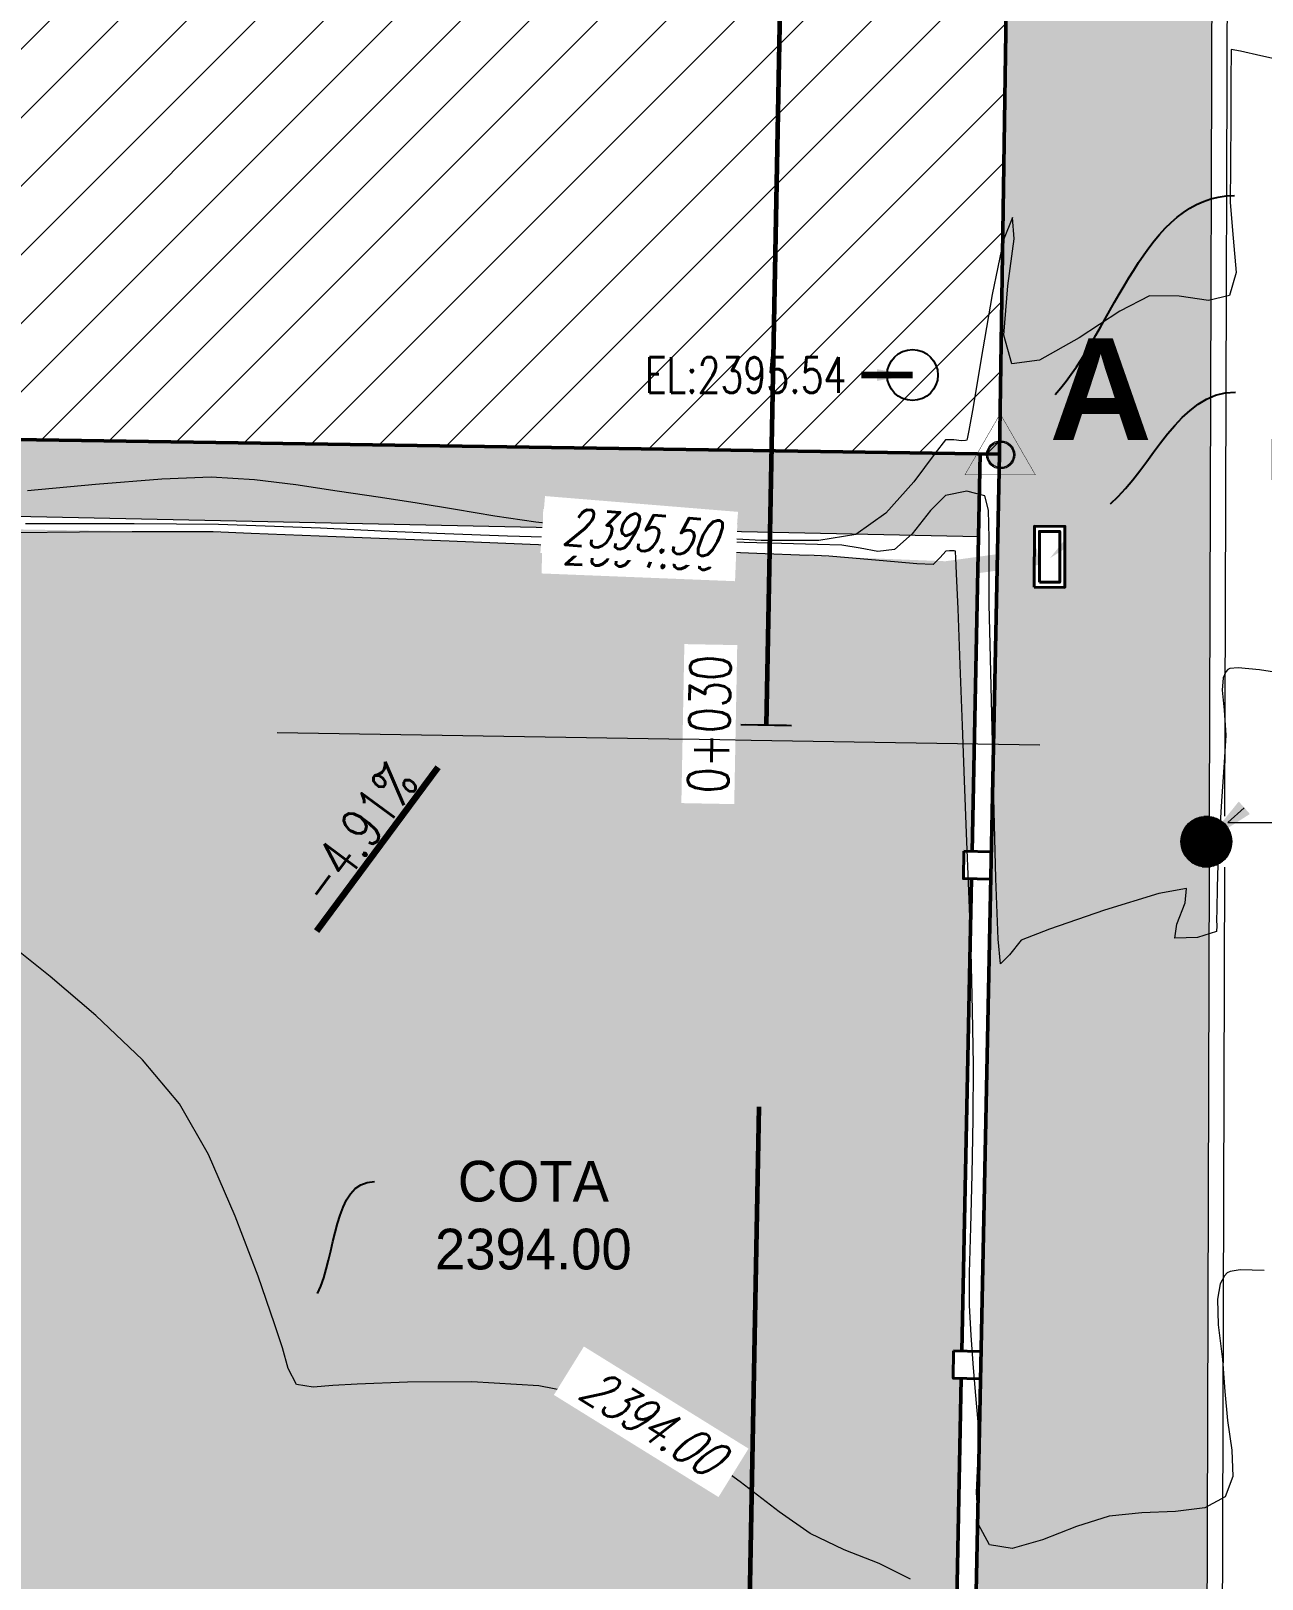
# Model space of a CAD drawing. Header units: metres. Extents: x 0 to 730306, y 0 to 8491524.
# Drawn here: x 729546.76 to 729558.87, y 8491374.44 to 8491389.66 of the extents above; entities that cross this region are included whole.
import ezdxf
from ezdxf import colors
from ezdxf.entities.mleader import LeaderData, LeaderLine
from ezdxf.enums import TextEntityAlignment as Align
from ezdxf.math import Vec2, Vec3

# ---------------------------------------------------------------- set-up
doc = ezdxf.new("R2010")
doc.units = ezdxf.units.M
doc.linetypes.add('HIDDEN', pattern=[0.375, 0.25, -0.125])
for name, color, linetype in [('C-ALIG', 9, 'HIDDEN'), ('C-TOPO-MAJR', 9, 'Continuous'), ('C-TOPO-MINR', 8, 'Continuous'), ('C-TOPO-TEXT', 7, 'Continuous'), ('G-Formatos', 7, 'Continuous'), ('LINEAS DE SECCIÓN', 150, 'HIDDEN'), ('manzanas', 2, 'Continuous'), ('VERTICES', 3, 'Continuous')]:
    doc.layers.add(name, color=color, linetype=linetype)
for name, color, linetype, lineweight in [('CAJA AGUA', 7, 'Continuous', 40), ('CALLES', 5, 'Continuous', 18), ('COLUMNAS', 5, 'Continuous', 40), ('ESPINAS', 86, 'Continuous', 0), ('HACH', 7, 'Continuous', 0), ('MUROS', 252, 'Continuous', 50), ('T-CERCOS', 7, 'CERCO', 20), ('T-POSTE', 7, 'Continuous', 25), ('T-VERTICE', 7, 'Continuous', 20), ('TEX-2', 5, 'Continuous', 5), ('TEXTO', 255, 'Continuous', 0)]:
    doc.layers.add(name, color=color, linetype=linetype, lineweight=lineweight)
doc.styles.add('Estilo_Generado_4', font='')
doc.styles.add('ROMANS-SP', font='simplex.shx', dxfattribs={"width": 0.75, "height": 1.8, "bigfont": '@extfont2.shx'})
doc.styles.add('SIMPLEX', font='simplex.shx', dxfattribs={"width": 0.75, "oblique": 20, "height": 1.75})
doc.styles.get("Standard").update_dxf_attribs({"font": 'arial.ttf'})
doc.styles.add('Titulo', font='BRITANIC.TTF')
doc.styles.add('VERTICES', font='sanssb__.ttf')
doc.styles.get('Estilo_Generado_4').set_extended_font_data('Arial', bold=True)
doc.linetypes.add('CERCO', pattern='A,0.3,-0.2,["X",Standard,S=0.1,R=0,X=-0.1,Y=-0.06],-0.1', length=0.6)
doc.dimstyles.new('COTA JCCH', dxfattribs={"dimtxt": 1.8, "dimasz": 1.8, "dimexe": 1.8, "dimexo": 0.75, "dimgap": 0.09, "dimtad": 0, "dimtih": 1, "dimtoh": 1, "dimzin": 0, "dimdsep": 46, "dimtxsty": 'Standard', "dimblk": 'ARCHTICK', "dimcen": 0.09, "dimazin": 0, "dimtfac": 1, "dimtix": 1, "dimtofl": 0, "dimtmove": 0, "dimatfit": 3, "dimfxl": 1, "dimtolj": 1, "dimtzin": 0, "dimarcsym": 0})

# ---------------------------------------------------------------- blocks, each defined once
blk = doc.blocks.new('VERTICE')
at = {"layer": 'T-VERTICE', "lineweight": 5}
blk.add_hatch(color=6, dxfattribs=at).paths.add_polyline_path([(-1.26, 0, 1), (1.26, 0, 1)])
at = {"layer": 'T-VERTICE', "lineweight": 9, "const_width": 0.04}
blk.add_lwpolyline([(-3.52, -1.97), (-0.05, 4.03), (3.41, -1.97)], close=True, dxfattribs=at)
at = {"layer": 'T-VERTICE', "color": 10, "lineweight": 5}
blk.add_circle((0, 0), 1.38, dxfattribs=at)
at = {"layer": 'T-VERTICE', "lineweight": 5}
blk.add_circle((0, 0), 1.26, dxfattribs=at)
blk = doc.blocks.new('_ArchTick')
at = {"color": 0, "linetype": 'ByBlock', "const_width": 0.15}
blk.add_lwpolyline([(-0.5, -0.5), (0.5, 0.5)], dxfattribs=at)
blk = doc.blocks.new('AeccTickLine')
blk.add_line((0, -0.5), (0, 0.5))
blk = doc.blocks.new('POSTE DE CONCRETO')
at = {"layer": 'T-POSTE', "lineweight": 0}
h = blk.add_hatch(dxfattribs=at)
h.set_pattern_fill('ANSI31', color=256, scale=0.02, angle=135)
edge = h.paths.add_edge_path()
edge.add_arc((0, 0), 1.73, 0, 360)
blk.add_circle((0, 0), 1.73, dxfattribs=at)
blk = doc.blocks.new('*U137', base_point=(729558.32, 8491381.689, 2395.033))
at = {"color": 3, "linetype": 'ByBlock', "lineweight": -2, "xscale": 0.1446221087505031, "yscale": 0.1446221087505031, "zscale": 0.1446221087505031}
blk.add_blockref('POSTE DE CONCRETO', (729558.32, 8491381.689, 2395.033), dxfattribs=at)

msp = doc.modelspace()

# ---------------------------------------------------------------- hatches: boundary and pattern name
at = {"layer": 'HACH', "lineweight": 0}
h = msp.add_hatch(dxfattribs=at)
h.set_pattern_fill('AR-B816', color=256, scale=0.001)
h.set_pattern_definition([(0, (-12.828, 1.7562), (0, 0.2032), []), (90, (-12.828, 1.7562), (-0.2032, 0.2032), [0.2032, -0.2032])])
h.paths.add_polyline_path([(729558.387, 8491393.383, -0.516269), (729558.054, 8491393.619, -0.518192), (729558.388, 8491393.855), (729558.407, 8491400.128, 0.220744), (729556.386, 8491403.511), (729555.592, 8491403.546), (729555.507, 8491401.022), (729556.519, 8491400.994), (729556.287, 8491385.496), (729556.265, 8491384.434), (729556.628, 8491384.483), (729556.629, 8491384.788), (729556.929, 8491384.787), (729556.928, 8491384.187), (729556.628, 8491384.188), (729556.628, 8491384.483), (729556.265, 8491384.434), (729556.204, 8491381.461), (729556.202, 8491381.321), (729556.201, 8491381.321), (729556.103, 8491376.545), (729556.101, 8491376.411), (729556.1, 8491376.411), (729556.002, 8491371.628), (729556, 8491371.493), (729555.999, 8491371.493), (729555.897, 8491366.541), (729555.895, 8491366.406), (729555.894, 8491366.406), (729555.834, 8491363.45), (729558.296, 8491363.459), (729558.35, 8491381.441, -0.45013), (729558.07, 8491381.689, -0.451955), (729558.352, 8491381.937)])
h.paths.add_polyline_path([(729557.67, 8491390.516), (729557.37, 8491390.516), (729557.371, 8491390.866), (729557.671, 8491390.866)], flags=16)
h.paths.add_polyline_path([(729557.62, 8491390.566), (729557.42, 8491390.566), (729557.42, 8491390.816), (729557.62, 8491390.816)], flags=0)
h = msp.add_hatch(dxfattribs=at)
h.set_pattern_fill('ANSI31', color=256, scale=0.15)
h.set_pattern_definition([(45, (0, 0), (-0.33675960454, 0.33675960454), [])])
h.paths.add_polyline_path([(729556.519, 8491400.994), (729538.021, 8491401.271), (729537.789, 8491385.773), (729556.287, 8491385.496)])
h = msp.add_hatch(dxfattribs=at)
h.set_pattern_fill('AR-CONC', color=9, scale=0.003)
h.set_pattern_definition([(50, (-12.828, 1.7562), (0.546554006988, -0.047817256617), [0.05715, -0.62865]), (355, (-12.828, 1.7562), (-0.105730264275, 0.573170535717), [0.04572, -0.50292175251]), (100.4514447, (-12.78245, 1.7522), (0.44082374127, 0.525353255737), [0.0485700264, -0.5342707338]), (46.1842, (-12.828, 1.9086), (0.813237122676, -0.1261269838), [0.085725, -0.942975]), (96.63555761, (-12.7602, 1.8981), (0.712212402155, 0.74227837379), [0.07285506942, -0.80140682448]), (351.18415117, (-12.828, 1.9086), (0.712212402195, 0.74227837376), [0.06857990121, -0.75437919576]), (21, (-12.7518, 1.8705), (0.454843173807, -0.306795594561), [0.05715, -0.62865]), (326, (-12.7518, 1.8705), (0.185406085043, 0.552563898367), [0.04572, -0.50292]), (71.451445, (-12.7139, 1.84493), (0.640249257836, 0.245768306658), [0.0485700264, -0.5342698128]), (37.5, (-12.828, 1.7562), (0.0092658097518, 0.2536651166195), [0, -0.496824, 0, -0.51054, 0, -0.504825]), (7.5, (-12.828, 1.7562), (0.200458987531, 0.300541724454), [0, -0.291084, 0, -0.485394, 0, -0.192405]), (327.5, (-12.99793, 1.7562), (0.4067717855006, -0.017186231978), [0, -0.1905, 0, -0.59436, 0, -0.78867]), (317.5, (-13.07413, 1.7562), (0.444387544158, 0.0762794731), [0, -0.24765, 0, -0.394716, 0, -0.56007])])
h.paths.add_polyline_path([(729556.097, 8491385.499), (729547.269, 8491385.631), (729547.267, 8491384.872), (729556.08, 8491384.687)])
h.paths.add_polyline_path([(729547.269, 8491385.631), (729537.789, 8491385.773), (729537.689, 8491385.774), (729537.684, 8491385.431), (729542.478, 8491385.329), (729542.472, 8491385.055), (729545.362, 8491384.912), (729547.267, 8491384.872)])
h = msp.add_hatch(dxfattribs=at)
h.set_pattern_fill('DOTS', color=9, scale=0.25)
h.set_pattern_definition([(0, (-12.828, 1.7562), (0.1984375, 0.396875), [0, -0.396875])])
h.paths.add_polyline_path([(729547.267, 8491384.668), (729543.436, 8491384.726), (729542.881, 8491384.654, -0.455828), (729542.452, 8491384.251), (729542.297, 8491377.848), (729537.572, 8491377.924), (729537.095, 8491346.059), (729547.177, 8491346.221)])
h.paths.add_polyline_path([(729555.91, 8491376.414), (729555.831, 8491376.415), (729555.835, 8491376.684), (729555.916, 8491376.683), (729556.011, 8491381.324), (729555.932, 8491381.325), (729555.936, 8491381.595), (729556.017, 8491381.593), (729556.075, 8491384.407), (729555.758, 8491384.364), (729548.658, 8491384.646), (729547.267, 8491384.668), (729547.177, 8491346.221), (729555.212, 8491346.35), (729555.216, 8491346.628), (729555.298, 8491346.626), (729555.387, 8491350.987), (729555.308, 8491350.988), (729555.312, 8491351.257), (729555.393, 8491351.256), (729555.492, 8491356.073), (729555.397, 8491356.074), (729555.402, 8491356.343), (729555.672, 8491356.339), (729555.719, 8491358.834), (729555.621, 8491358.834, -1), (729555.121, 8491358.834, -1), (729555.621, 8491358.834), (729555.719, 8491358.834), (729555.711, 8491359.086, -0.990558), (729555.611, 8491359.087, -1.009532), (729555.711, 8491359.086), (729555.778, 8491361.931), (729555.533, 8491361.935), (729555.537, 8491362.204), (729555.618, 8491362.203), (729555.705, 8491366.409), (729555.625, 8491366.411), (729555.63, 8491366.68), (729555.71, 8491366.678), (729555.809, 8491371.496), (729555.73, 8491371.497), (729555.734, 8491371.767), (729555.815, 8491371.765)])
h.paths.add_polyline_path([(729554.676, 8491359.402, -1), (729554.576, 8491359.402, -1)], flags=16)
h.paths.add_polyline_path([(729555.671, 8491356.391, -1), (729555.571, 8491356.391, -1)], flags=16)
h.paths.add_polyline_path([(729552.509, 8491358.571), (729554.809, 8491358.571), (729554.809, 8491359.096), (729552.509, 8491359.096)], flags=24)

# ---------------------------------------------------------------- linework, layer by layer
at = {"color": 7, "linetype": 'Continuous', "lineweight": -3}
msp.add_circle((729555.431, 8491386.274, 2395.538), 0.25, dxfattribs=at)
msp.add_circle((729555.431, 8491386.274, 2395.538), 0.25, dxfattribs=at)
msp.add_circle((729555.431, 8491386.274, 2395.538), 0.25, dxfattribs=at)
at = {"layer": 'C-TOPO-MAJR', "color": 3, "linetype": 'Continuous', "lineweight": 9, "elevation": 2395}
msp.add_lwpolyline([(729559.246, 8491383.315), (729558.842, 8491383.378), (729558.633, 8491383.396), (729558.552, 8491383.39), (729558.531, 8491383.38), (729558.51, 8491383.358), (729558.485, 8491383.298), (729558.476, 8491383.177), (729558.495, 8491382.982), (729558.51, 8491382.734), (729558.495, 8491382.466), (729558.47, 8491382.085), (729558.446, 8491381.711), (729558.432, 8491381.463), (729558.426, 8491381.238), (729558.422, 8491381.021), (729558.421, 8491380.917), (729558.423, 8491380.86), (729558.421, 8491380.807), (729558.234, 8491380.748), (729558.01, 8491380.739), (729558.029, 8491380.879), (729558.111, 8491381.087), (729558.124, 8491381.227), (729557.854, 8491381.18), (729557.318, 8491381.016), (729556.779, 8491380.83), (729556.5, 8491380.72), (729556.384, 8491380.578), (729556.296, 8491380.489), (729556.273, 8491380.729), (729556.251, 8491381.327), (729556.229, 8491382.118), (729556.21, 8491382.939), (729556.195, 8491383.628), (729556.185, 8491384.02), (729556.183, 8491384.337), (729556.186, 8491384.67), (729556.177, 8491384.945), (729556.142, 8491385.087), (729555.966, 8491385.133), (729555.756, 8491385.09), (729555.609, 8491384.943), (729555.427, 8491384.712), (729555.254, 8491384.559), (729555.091, 8491384.541), (729554.917, 8491384.573), (729554.735, 8491384.601), (729554.498, 8491384.609), (729554.026, 8491384.621), (729553.402, 8491384.637), (729552.709, 8491384.655), (729552.031, 8491384.674), (729551.45, 8491384.691), (729550.832, 8491384.715), (729550.208, 8491384.741), (729549.609, 8491384.768), (729549.066, 8491384.79), (729548.609, 8491384.804), (729548.196, 8491384.81), (729547.778, 8491384.813), (729547.377, 8491384.813), (729547.015, 8491384.811), (729546.711, 8491384.811)], dxfattribs=at)
at = {"layer": 'C-TOPO-MINR', "color": 84, "linetype": 'Continuous', "lineweight": 0}
for points, elevation in [([(729559.065, 8491389.366), (729558.857, 8491389.412), (729558.656, 8491389.456), (729558.565, 8491389.474), (729558.563, 8491389.406), (729558.562, 8491389.225), (729558.56, 8491388.807), (729558.557, 8491388.329), (729558.554, 8491387.968), (729558.583, 8491387.618), (729558.612, 8491387.282), (729558.548, 8491387.055), (729558.34, 8491387.006), (729558.052, 8491387.05), (729557.761, 8491387.053), (729557.47, 8491386.902), (729557.071, 8491386.641), (729556.678, 8491386.419), (729556.408, 8491386.383), (729556.329, 8491386.666), (729556.368, 8491387.152), (729556.429, 8491387.613), (729556.415, 8491387.823), (729556.327, 8491387.602), (729556.215, 8491387.064), (729556.103, 8491386.418), (729556.027, 8491385.963), (729555.986, 8491385.728), (729555.969, 8491385.647), (729555.964, 8491385.635), (729555.953, 8491385.63), (729555.914, 8491385.628), (729555.837, 8491385.636), (729555.754, 8491385.636), (729555.654, 8491385.506), (729555.443, 8491385.224), (729555.168, 8491384.916), (729554.874, 8491384.706), (729554.509, 8491384.647), (729553.944, 8491384.647), (729553.288, 8491384.683), (729552.649, 8491384.735), (729552.136, 8491384.782), (729551.726, 8491384.827), (729551.326, 8491384.887), (729550.937, 8491384.952), (729550.562, 8491385.015), (729550.2, 8491385.07), (729549.774, 8491385.133), (729549.368, 8491385.196), (729548.961, 8491385.245), (729548.534, 8491385.27), (729548.049, 8491385.252), (729547.4, 8491385.2), (729546.729, 8491385.135)], 2395.5), ([(729558.888, 8491377.475), (729558.652, 8491377.482), (729558.555, 8491377.466), (729558.526, 8491377.451), (729558.498, 8491377.422), (729558.457, 8491377.344), (729558.43, 8491377.192), (729558.437, 8491376.941), (729558.478, 8491376.599), (729558.502, 8491376.286), (729558.527, 8491375.999), (729558.57, 8491375.71), (729558.579, 8491375.45), (729558.504, 8491375.249), (729558.305, 8491375.141), (729558.016, 8491375.105), (729557.686, 8491375.094), (729557.364, 8491375.061), (729557.042, 8491374.959), (729556.71, 8491374.828), (729556.411, 8491374.742), (729556.188, 8491374.778), (729556.079, 8491374.98), (729556.059, 8491375.293), (729556.076, 8491375.652), (729556.077, 8491375.989), (729556.051, 8491376.282), (729556.026, 8491376.56), (729556.006, 8491376.839), (729555.992, 8491377.132), (729555.992, 8491377.453), (729556.003, 8491377.897), (729556.017, 8491378.417), (729556.028, 8491378.965), (729556.031, 8491379.494), (729556.022, 8491380.03), (729556.006, 8491380.61), (729555.985, 8491381.202), (729555.963, 8491381.772), (729555.943, 8491382.29), (729555.923, 8491382.831), (729555.901, 8491383.427), (729555.879, 8491383.978), (729555.864, 8491384.319), (729555.857, 8491384.482), (729555.854, 8491384.535), (729555.853, 8491384.543), (729555.842, 8491384.545), (729555.793, 8491384.546), (729555.757, 8491384.543), (729555.703, 8491384.481), (729555.633, 8491384.412), (729555.473, 8491384.42), (729555.143, 8491384.448), (729554.801, 8491384.479), (729554.607, 8491384.495), (729554.463, 8491384.5), (729554.32, 8491384.503), (729553.982, 8491384.517), (729553.17, 8491384.549), (729552.072, 8491384.593), (729550.874, 8491384.641), (729549.763, 8491384.685), (729548.928, 8491384.718), (729548.555, 8491384.732), (729548.379, 8491384.734), (729548.211, 8491384.734), (729548.035, 8491384.733), (729547.759, 8491384.732), (729547.241, 8491384.729), (729546.609, 8491384.725)], 2394.5), ([(729555.41, 8491374.441), (729555.103, 8491374.596), (729554.76, 8491374.73), (729554.424, 8491374.891), (729554.121, 8491375.102), (729553.737, 8491375.397), (729553.295, 8491375.72), (729552.818, 8491376.016), (729552.328, 8491376.23), (729551.757, 8491376.341), (729551.099, 8491376.381), (729550.466, 8491376.377), (729549.972, 8491376.357), (729549.732, 8491376.346), (729549.539, 8491376.328), (729549.376, 8491376.353), (729549.294, 8491376.51), (729549.238, 8491376.716), (729549.158, 8491376.949), (729548.997, 8491377.418), (729548.773, 8491378.01), (729548.509, 8491378.613), (729548.224, 8491379.113), (729547.859, 8491379.544), (729547.403, 8491379.98), (729546.953, 8491380.363), (729546.608, 8491380.639)], 2394)]:
    msp.add_lwpolyline(points, dxfattribs=dict(at, elevation=elevation))
at = {"layer": 'CAJA AGUA'}
for points in [[(729556.628, 8491384.188), (729556.928, 8491384.187), (729556.929, 8491384.787), (729556.629, 8491384.788)], [(729556.678, 8491384.238), (729556.878, 8491384.237), (729556.879, 8491384.737), (729556.679, 8491384.738)]]:
    msp.add_lwpolyline(points, close=True, dxfattribs=at)
at = {"layer": 'CALLES', "lineweight": 13}
for points in [[(729558.352, 8491381.939), (729558.387, 8491393.369)], [(729558.502, 8491381.939), (729558.537, 8491393.369)], [(729542.472, 8491385.055), (729545.362, 8491384.912), (729556.08, 8491384.687)], [(729558.291, 8491361.949), (729558.35, 8491381.439)], [(729558.441, 8491361.948), (729558.5, 8491381.439)]]:
    msp.add_lwpolyline(points, dxfattribs=at)
at = {"layer": 'COLUMNAS'}
for points in [[(729555.936, 8491381.595), (729556.206, 8491381.59), (729556.202, 8491381.321), (729555.932, 8491381.325)], [(729555.835, 8491376.684), (729556.105, 8491376.68), (729556.101, 8491376.411), (729555.831, 8491376.415)]]:
    msp.add_lwpolyline(points, close=True, dxfattribs=at)
at = {"layer": 'MUROS'}
for p, q in [((729556.017, 8491381.593), (729556.097, 8491385.499)), ((729555.916, 8491376.683), (729556.011, 8491381.324)), ((729555.815, 8491371.765), (729555.91, 8491376.414))]:
    msp.add_line(p, q, dxfattribs=at)
for points in [[(729556.287, 8491385.496), (729556.519, 8491400.994), (729538.021, 8491401.271), (729537.789, 8491385.773), (729537.689, 8491385.774), (729537.095, 8491346.059), (729555.482, 8491346.354)], [(729556.287, 8491385.496), (729537.789, 8491385.773), (729538.021, 8491401.271), (729556.519, 8491400.994)]]:
    msp.add_lwpolyline(points, close=True, dxfattribs=at)
msp.add_lwpolyline([(729537.689, 8491385.774), (729537.095, 8491346.059), (729555.482, 8491346.354), (729556.287, 8491385.496), (729537.789, 8491385.773)], dxfattribs=at)
at = {"layer": 'T-CERCOS', "linetype": 'CERCO', "ltscale": 10, "const_width": 0.16}
msp.add_lwpolyline([(729542.528, 8491384.608), (729543.436, 8491384.726), (729548.658, 8491384.646), (729555.758, 8491384.364), (729556.665, 8491384.488)], dxfattribs=at)

# ---------------------------------------------------------------- block references
at = {"layer": 'ESPINAS'}
msp.add_blockref('*U137', (729558.32, 8491381.689, 2395.033), dxfattribs=at)
at = {"layer": 'G-Formatos', "color": 3, "linetype": 'Continuous', "lineweight": 9, "extrusion": (-1.22443e-16, 2.32496e-18, -1), "rotation": 271.0878106474457}
for xscale, yscale, zscale in [(0.4000000635492297, 0.4000000635492297, 0.4000000635492297), (0.4000000657208567, 0.4000000657208567, 0.4000000657208567), (0.4000000272586775, 0.4000000272586775, 0.4000000272586775)]:
    msp.add_blockref('AeccTickLine', (-729553.992, 8491382.833), dxfattribs=dict(at, xscale=xscale, yscale=yscale, zscale=zscale))
at = {"layer": 'manzanas', "xscale": 0.1, "yscale": 0.1}
msp.add_blockref('VERTICE', (729556.298, 8491385.49), dxfattribs=at)

# ---------------------------------------------------------------- texts
at = {"color": 7, "linetype": 'Continuous', "lineweight": 5, "insert": (729554.781, 8491386.274, 2395.538), "char_height": 0.35, "attachment_point": 6, "style": 'ROMANS-SP'}
msp.add_mtext('{\\C2;EL:2395.54}', dxfattribs=at)
msp.add_mtext('{\\C2;EL:2395.54}', dxfattribs=at)
msp.add_mtext('{\\C2;EL:2395.54}', dxfattribs=at)
at = {"layer": 'C-TOPO-TEXT', "color": 7, "linetype": 'Continuous', "lineweight": 5, "insert": (729549.809, 8491381.884), "char_height": 0.4, "attachment_point": 2, "rotation": 53.4746, "style": 'ROMANS-SP'}
msp.add_mtext('{\\C2;-4.91%}', dxfattribs=at)
msp.add_mtext('{\\C2;-4.91%}', dxfattribs=at)
msp.add_mtext('{\\C2;-4.91%}', dxfattribs=at)
at = {"layer": 'VERTICES', "style": 'VERTICES'}
msp.add_text('A', height=1, dxfattribs=at).set_placement((729557.281, 8491386.136), align=Align.MIDDLE)

# ---------------------------------------------------------------- leaders
at = {"color": 10, "linetype": 'Continuous', "lineweight": -3}
msp.add_leader([(729555.431, 8491386.274, 2395.538), (729555.281, 8491386.274, 2395.538), (729554.931, 8491386.274, 2395.538)], dimstyle='COTA JCCH', override={"dimscale": 1, "dimasz": 0.35, "dimtxsty": 'Standard', "dimclrd": 10, "dimlwd": 65535}, dxfattribs=at)
msp.add_leader([(729555.431, 8491386.274, 2395.538), (729555.281, 8491386.274, 2395.538), (729554.931, 8491386.274, 2395.538)], dimstyle='COTA JCCH', override={"dimscale": 1, "dimasz": 0.35, "dimtxsty": 'Standard', "dimclrd": 10, "dimlwd": 65535}, dxfattribs=at)
msp.add_leader([(729555.431, 8491386.274, 2395.538), (729555.281, 8491386.274, 2395.538), (729554.931, 8491386.274, 2395.538)], dimstyle='COTA JCCH', override={"dimscale": 1, "dimasz": 0.35, "dimtxsty": 'Standard', "dimclrd": 10, "dimlwd": 65535}, dxfattribs=at)
at = {"layer": 'C-TOPO-TEXT', "color": 1, "linetype": 'Continuous', "lineweight": -3}
msp.add_leader([(729549.576, 8491380.812), (729550.766, 8491382.42)], dimstyle='COTA JCCH', override={"dimscale": 1, "dimasz": 0.4, "dimclrd": 1, "dimlwd": 65535}, dxfattribs=at)
msp.add_leader([(729549.576, 8491380.812), (729550.766, 8491382.42)], dimstyle='COTA JCCH', override={"dimscale": 1, "dimasz": 0.4, "dimclrd": 1, "dimlwd": 65535}, dxfattribs=at)
msp.add_leader([(729549.576, 8491380.812), (729550.766, 8491382.42)], dimstyle='COTA JCCH', override={"dimscale": 1, "dimasz": 0.4, "dimclrd": 1, "dimlwd": 65535}, dxfattribs=at)
at = {"layer": 'TEX-2', "lineweight": 9}
ml = msp.add_multileader_mtext('Standard', dxfattribs=at)
ml.set_content('{\\H1.44x;\\C1;POSTE\\H0.69444x; }', color=2, style='Estilo_Generado_4')
ml.set_leader_properties(color=5, linetype='ByLayer', lineweight=-1)
ml.build(insert=Vec2(0, 0))
ml.multileader.update_dxf_attribs({"dogleg_length": 2.5, "arrow_head_size": 0.5, "scale": 0.2})
ctx = ml.context
ctx.base_point, ctx.scale, ctx.char_height, ctx.arrow_head_size, ctx.landing_gap_size, ctx.plane_origin = Vec3(729559.032, 8491381.878, 2395.033), 0.2, 0.25, 0.5, 0.1, Vec3(729558.32, 8491381.689, 2395.033)
notes = []
notes.append((ctx, [(0, (1, 1, 0), (729558.532, 8491381.878, 2395.033), (1, 0), 0.5, [(0, [(729558.32, 8491381.689, 2395.033)], 0, [])])]))
ctx.mtext.insert, ctx.mtext.flow_direction = Vec3(729559.132, 8491382.006, 2395.033), 5
at = {"layer": 'TEXTO', "lineweight": 5}
ml = msp.add_multileader_mtext('Standard', dxfattribs=at)
ml.set_content('{\\C255;COTA\\P2395.45}', color=1, style='Titulo')
ml.set_leader_properties()
ml.build(insert=Vec2(0, 0))
ml.multileader.update_dxf_attribs({"leader_type": 2, "has_text_frame": 1, "arrow_head_size": 0.8, "scale": 0.2})
ctx = ml.context
ctx.base_point, ctx.scale, ctx.char_height, ctx.arrow_head_size, ctx.landing_gap_size, ctx.plane_origin = Vec3(729558.595, 8491388.038), 0.2, 0.4, 0.8, 0.4, Vec3(729556.298, 8491385.49)
ctx.text_align_type = 1
notes.append((ctx, [(0, (1, 1, 0), (729556.995, 8491388.038), (1, 0), 1.6, [(0, [(729556.298, 8491385.49)], 0, [])])]))
ctx.mtext.insert, ctx.mtext.alignment, ctx.mtext.flow_direction = Vec3(729560.149, 8491388.241), 2, 5
ml = msp.add_multileader_mtext('Standard', dxfattribs=at)
ml.set_content('CAJA DE \\PREGISTRO\\PDESAGUE', color=1, style='Titulo')
ml.set_leader_properties()
ml.build(insert=Vec2(0, 0))
ml.multileader.update_dxf_attribs({"leader_type": 2, "has_text_frame": 1, "arrow_head_size": 0.8, "scale": 0.2})
ctx = ml.context
ctx.base_point, ctx.scale, ctx.char_height, ctx.arrow_head_size, ctx.landing_gap_size, ctx.plane_origin = Vec3(729558.605, 8491386.107), 0.2, 0.4, 0.8, 0.4, Vec3(729556.782, 8491384.474)
ctx.text_align_type = 1
notes.append((ctx, [(0, (1, 1, 0), (729557.005, 8491386.107), (1, 0), 1.6, [(0, [(729556.782, 8491384.474)], 0, [])])]))
ctx.mtext.insert, ctx.mtext.alignment, ctx.mtext.flow_direction = Vec3(729560.316, 8491386.311), 2, 5
ml = msp.add_multileader_mtext('Standard', dxfattribs=at)
ml.set_content('{\\C255;COTA\\P2394.00}', color=1, style='Titulo')
ml.set_leader_properties()
ml.build(insert=Vec2(0, 0))
ml.multileader.update_dxf_attribs({"leader_type": 2, "has_text_frame": 1, "arrow_head_size": 0.8, "scale": 0.2})
ctx = ml.context
ctx.base_point, ctx.scale, ctx.char_height, ctx.arrow_head_size, ctx.landing_gap_size, ctx.plane_origin = Vec3(729550.14, 8491378.349), 0.2, 0.4, 0.8, 0.4, Vec3(729549.221, 8491376.535)
ctx.text_align_type = 1
notes.append((ctx, [(0, (1, 1, 0), (729548.54, 8491378.349), (1, 0), 1.6, [(0, [(729549.221, 8491376.535)], 0, [])])]))
ctx.mtext.insert, ctx.mtext.alignment, ctx.mtext.flow_direction = Vec3(729551.703, 8491378.552), 2, 5
for ctx, leaders in notes:
    for number, flags, end, landing, length, lines in leaders:
        leader = LeaderData()
        leader.index, (leader.has_last_leader_line, leader.has_dogleg_vector, leader.attachment_direction) = number, flags
        leader.last_leader_point, leader.dogleg_vector, leader.dogleg_length = Vec3(end), Vec3(landing), length
        for number, points, colour, breaks in lines:
            line = LeaderLine()
            line.index, line.vertices, line.color, line.breaks = number, Vec3.list(points), colors.encode_raw_color(colour), breaks
            leader.lines.append(line)
        ctx.leaders.append(leader)

# ---------------------------------------------------------------- next in the draw order: texts
at = {"layer": 'C-TOPO-TEXT', "color": 7, "linetype": 'Continuous', "lineweight": 5, "char_height": 0.36, "width": 1.70438, "attachment_point": 5, "style": 'SIMPLEX', "bg_fill": 3, "box_fill_scale": 1.277778, "bg_fill_color": 256, "bg_fill_true_color": 13158600, "bg_fill_transparency": 0}
for s, insert, rotation in [('{\\C2;2395.00}', (729552.745, 8491384.654, 2395), 358.5236), ('{\\C2;2394.00}', (729552.862, 8491375.988, 2394), 328.1997)]:
    msp.add_mtext(s, dxfattribs=dict(at, insert=insert, rotation=rotation))

# ---------------------------------------------------------------- next in the draw order: linework, layer by layer
at = {"layer": 'C-TOPO-MINR', "color": 84, "linetype": 'Continuous', "lineweight": 0, "elevation": 2394}
msp.add_lwpolyline([(729555.41, 8491374.441), (729555.103, 8491374.596), (729554.76, 8491374.73), (729554.424, 8491374.891), (729554.121, 8491375.102), (729553.737, 8491375.397), (729553.295, 8491375.72), (729552.818, 8491376.016), (729552.328, 8491376.23), (729551.757, 8491376.341), (729551.099, 8491376.381), (729550.466, 8491376.377), (729549.972, 8491376.357), (729549.732, 8491376.346), (729549.539, 8491376.328), (729549.376, 8491376.353), (729549.294, 8491376.51), (729549.238, 8491376.716), (729549.158, 8491376.949), (729548.997, 8491377.418), (729548.773, 8491378.01), (729548.509, 8491378.613), (729548.224, 8491379.113), (729547.859, 8491379.544), (729547.403, 8491379.98), (729546.953, 8491380.363), (729546.608, 8491380.639)], dxfattribs=at)

# ---------------------------------------------------------------- next in the draw order: texts
at = {"layer": 'C-TOPO-TEXT', "color": 7, "linetype": 'Continuous', "lineweight": 5, "insert": (729552.746, 8491384.566, 2394.5), "char_height": 0.36, "width": 1.70438, "attachment_point": 5, "rotation": 357.7073, "style": 'SIMPLEX', "bg_fill": 3, "box_fill_scale": 1.277778, "bg_fill_color": 256, "bg_fill_true_color": 13158600, "bg_fill_transparency": 0}
msp.add_mtext('{\\C2;2394.50}', dxfattribs=at)

# ---------------------------------------------------------------- next in the draw order: texts
at = {"layer": 'C-TOPO-TEXT', "color": 7, "linetype": 'Continuous', "lineweight": 5, "insert": (729552.744, 8491384.728, 2395.5), "char_height": 0.36, "width": 1.70438, "attachment_point": 5, "rotation": 355.3254, "style": 'SIMPLEX', "bg_fill": 3, "box_fill_scale": 1.277778, "bg_fill_color": 256, "bg_fill_true_color": 13158600, "bg_fill_transparency": 0}
msp.add_mtext('{\\C2;2395.50}', dxfattribs=at)

# ---------------------------------------------------------------- next in the draw order: linework, layer by layer
at = {"layer": 'C-ALIG', "color": 5, "linetype": 'HIDDEN', "lineweight": 60, "ltscale": 30}
msp.add_line((729554.562, 8491412.827), (729552.931, 8491326.928), dxfattribs=at)
at = {"layer": 'C-TOPO-MINR', "color": 84, "linetype": 'Continuous', "lineweight": 0, "elevation": 2395.5}
msp.add_lwpolyline([(729559.065, 8491389.366), (729558.857, 8491389.412), (729558.656, 8491389.456), (729558.565, 8491389.474), (729558.563, 8491389.406), (729558.562, 8491389.225), (729558.56, 8491388.807), (729558.557, 8491388.329), (729558.554, 8491387.968), (729558.583, 8491387.618), (729558.612, 8491387.282), (729558.548, 8491387.055), (729558.34, 8491387.006), (729558.052, 8491387.05), (729557.761, 8491387.053), (729557.47, 8491386.902), (729557.071, 8491386.641), (729556.678, 8491386.419), (729556.408, 8491386.383), (729556.329, 8491386.666), (729556.368, 8491387.152), (729556.429, 8491387.613), (729556.415, 8491387.823), (729556.327, 8491387.602), (729556.215, 8491387.064), (729556.103, 8491386.418), (729556.027, 8491385.963), (729555.986, 8491385.728), (729555.969, 8491385.647), (729555.964, 8491385.635), (729555.953, 8491385.63), (729555.914, 8491385.628), (729555.837, 8491385.636), (729555.754, 8491385.636), (729555.654, 8491385.506), (729555.443, 8491385.224), (729555.168, 8491384.916), (729554.874, 8491384.706), (729554.509, 8491384.647), (729553.944, 8491384.647), (729553.288, 8491384.683), (729552.649, 8491384.735), (729552.136, 8491384.782), (729551.726, 8491384.827), (729551.326, 8491384.887), (729550.937, 8491384.952), (729550.562, 8491385.015), (729550.2, 8491385.07), (729549.774, 8491385.133), (729549.368, 8491385.196), (729548.961, 8491385.245), (729548.534, 8491385.27), (729548.049, 8491385.252), (729547.4, 8491385.2), (729546.729, 8491385.135)], dxfattribs=at)

# ---------------------------------------------------------------- next in the draw order: texts
at = {"layer": 'G-Formatos', "color": 2, "linetype": 'Continuous', "lineweight": 9, "insert": (729553.633, 8491382.84), "char_height": 0.4, "width": 1.44286, "attachment_point": 8, "rotation": 88.9122, "style": 'ROMANS-SP', "bg_fill": 3, "box_fill_scale": 1.15, "bg_fill_color": 256, "bg_fill_true_color": 13158600, "bg_fill_transparency": 0}
msp.add_mtext('{\\C2;0+030}', dxfattribs=at)

# ---------------------------------------------------------------- next in the draw order: linework, layer by layer
at = {"layer": 'C-TOPO-MAJR', "color": 3, "linetype": 'Continuous', "lineweight": 9, "elevation": 2395}
msp.add_lwpolyline([(729559.246, 8491383.315), (729558.842, 8491383.378), (729558.633, 8491383.396), (729558.552, 8491383.39), (729558.531, 8491383.38), (729558.51, 8491383.358), (729558.485, 8491383.298), (729558.476, 8491383.177), (729558.495, 8491382.982), (729558.51, 8491382.734), (729558.495, 8491382.466), (729558.47, 8491382.085), (729558.446, 8491381.711), (729558.432, 8491381.463), (729558.426, 8491381.238), (729558.422, 8491381.021), (729558.421, 8491380.917), (729558.423, 8491380.86), (729558.421, 8491380.807), (729558.234, 8491380.748), (729558.01, 8491380.739), (729558.029, 8491380.879), (729558.111, 8491381.087), (729558.124, 8491381.227), (729557.854, 8491381.18), (729557.318, 8491381.016), (729556.779, 8491380.83), (729556.5, 8491380.72), (729556.384, 8491380.578), (729556.296, 8491380.489), (729556.273, 8491380.729), (729556.251, 8491381.327), (729556.229, 8491382.118), (729556.21, 8491382.939), (729556.195, 8491383.628), (729556.185, 8491384.02), (729556.183, 8491384.337), (729556.186, 8491384.67), (729556.177, 8491384.945), (729556.142, 8491385.087), (729555.966, 8491385.133), (729555.756, 8491385.09), (729555.609, 8491384.943), (729555.427, 8491384.712), (729555.254, 8491384.559), (729555.091, 8491384.541), (729554.917, 8491384.573), (729554.735, 8491384.601), (729554.498, 8491384.609), (729554.026, 8491384.621), (729553.402, 8491384.637), (729552.709, 8491384.655), (729552.031, 8491384.674), (729551.45, 8491384.691), (729550.832, 8491384.715), (729550.208, 8491384.741), (729549.609, 8491384.768), (729549.066, 8491384.79), (729548.609, 8491384.804), (729548.196, 8491384.81), (729547.778, 8491384.813), (729547.377, 8491384.813), (729547.015, 8491384.811), (729546.711, 8491384.811)], dxfattribs=at)
at = {"layer": 'C-TOPO-MINR', "color": 84, "linetype": 'Continuous', "lineweight": 0, "elevation": 2394.5}
msp.add_lwpolyline([(729558.888, 8491377.475), (729558.652, 8491377.482), (729558.555, 8491377.466), (729558.526, 8491377.451), (729558.498, 8491377.422), (729558.457, 8491377.344), (729558.43, 8491377.192), (729558.437, 8491376.941), (729558.478, 8491376.599), (729558.502, 8491376.286), (729558.527, 8491375.999), (729558.57, 8491375.71), (729558.579, 8491375.45), (729558.504, 8491375.249), (729558.305, 8491375.141), (729558.016, 8491375.105), (729557.686, 8491375.094), (729557.364, 8491375.061), (729557.042, 8491374.959), (729556.71, 8491374.828), (729556.411, 8491374.742), (729556.188, 8491374.778), (729556.079, 8491374.98), (729556.059, 8491375.293), (729556.076, 8491375.652), (729556.077, 8491375.989), (729556.051, 8491376.282), (729556.026, 8491376.56), (729556.006, 8491376.839), (729555.992, 8491377.132), (729555.992, 8491377.453), (729556.003, 8491377.897), (729556.017, 8491378.417), (729556.028, 8491378.965), (729556.031, 8491379.494), (729556.022, 8491380.03), (729556.006, 8491380.61), (729555.985, 8491381.202), (729555.963, 8491381.772), (729555.943, 8491382.29), (729555.923, 8491382.831), (729555.901, 8491383.427), (729555.879, 8491383.978), (729555.864, 8491384.319), (729555.857, 8491384.482), (729555.854, 8491384.535), (729555.853, 8491384.543), (729555.842, 8491384.545), (729555.793, 8491384.546), (729555.757, 8491384.543), (729555.703, 8491384.481), (729555.633, 8491384.412), (729555.473, 8491384.42), (729555.143, 8491384.448), (729554.801, 8491384.479), (729554.607, 8491384.495), (729554.463, 8491384.5), (729554.32, 8491384.503), (729553.982, 8491384.517), (729553.17, 8491384.549), (729552.072, 8491384.593), (729550.874, 8491384.641), (729549.763, 8491384.685), (729548.928, 8491384.718), (729548.555, 8491384.732), (729548.379, 8491384.734), (729548.211, 8491384.734), (729548.035, 8491384.733), (729547.759, 8491384.732), (729547.241, 8491384.729), (729546.609, 8491384.725)], dxfattribs=at)
at = {"layer": 'LINEAS DE SECCIÓN', "color": 150, "linetype": 'HIDDEN', "lineweight": 20, "ltscale": 30}
msp.add_lwpolyline([(729567.931, 8491382.457), (729540.935, 8491382.89), (729536.935, 8491382.954)], dxfattribs=at)

# ---------------------------------------------------------------- next in the draw order: block references
at = {"layer": 'G-Formatos', "color": 3, "linetype": 'Continuous', "lineweight": 9, "extrusion": (-1.22443e-16, 2.32496e-18, -1), "xscale": 0.5000000340733469, "yscale": 0.5000000340733469, "zscale": 0.5000000340733469, "rotation": 271.0878106474457}
msp.add_blockref('AeccTickLine', (-729553.992, 8491382.833), dxfattribs=at)

# ---------------------------------------------------------------- next in the draw order: texts
at = {"layer": 'C-TOPO-TEXT', "color": 7, "linetype": 'Continuous', "lineweight": 5, "char_height": 0.36, "width": 1.70438, "attachment_point": 5, "style": 'SIMPLEX', "bg_fill": 3, "box_fill_scale": 1.277778, "bg_fill_color": 256, "bg_fill_true_color": 13158600, "bg_fill_transparency": 0}
for s, insert, rotation in [('{\\C2;2395.00}', (729552.745, 8491384.654, 2395), 358.5236), ('{\\C2;2394.00}', (729552.862, 8491375.988, 2394), 328.1997)]:
    msp.add_mtext(s, dxfattribs=dict(at, insert=insert, rotation=rotation))

# ---------------------------------------------------------------- next in the draw order: linework, layer by layer
at = {"layer": 'C-TOPO-MINR', "color": 84, "linetype": 'Continuous', "lineweight": 0, "elevation": 2394}
msp.add_lwpolyline([(729555.41, 8491374.441), (729555.103, 8491374.596), (729554.76, 8491374.73), (729554.424, 8491374.891), (729554.121, 8491375.102), (729553.737, 8491375.397), (729553.295, 8491375.72), (729552.818, 8491376.016), (729552.328, 8491376.23), (729551.757, 8491376.341), (729551.099, 8491376.381), (729550.466, 8491376.377), (729549.972, 8491376.357), (729549.732, 8491376.346), (729549.539, 8491376.328), (729549.376, 8491376.353), (729549.294, 8491376.51), (729549.238, 8491376.716), (729549.158, 8491376.949), (729548.997, 8491377.418), (729548.773, 8491378.01), (729548.509, 8491378.613), (729548.224, 8491379.113), (729547.859, 8491379.544), (729547.403, 8491379.98), (729546.953, 8491380.363), (729546.608, 8491380.639)], dxfattribs=at)

# ---------------------------------------------------------------- next in the draw order: texts
at = {"layer": 'C-TOPO-TEXT', "color": 7, "linetype": 'Continuous', "lineweight": 5, "insert": (729552.746, 8491384.566, 2394.5), "char_height": 0.36, "width": 1.70438, "attachment_point": 5, "rotation": 357.7073, "style": 'SIMPLEX', "bg_fill": 3, "box_fill_scale": 1.277778, "bg_fill_color": 256, "bg_fill_true_color": 13158600, "bg_fill_transparency": 0}
msp.add_mtext('{\\C2;2394.50}', dxfattribs=at)

# ---------------------------------------------------------------- next in the draw order: texts
at = {"layer": 'C-TOPO-TEXT', "color": 7, "linetype": 'Continuous', "lineweight": 5, "insert": (729552.744, 8491384.728, 2395.5), "char_height": 0.36, "width": 1.70438, "attachment_point": 5, "rotation": 355.3254, "style": 'SIMPLEX', "bg_fill": 3, "box_fill_scale": 1.277778, "bg_fill_color": 256, "bg_fill_true_color": 13158600, "bg_fill_transparency": 0}
msp.add_mtext('{\\C2;2395.50}', dxfattribs=at)

# ---------------------------------------------------------------- next in the draw order: linework, layer by layer
at = {"layer": 'C-ALIG', "color": 5, "linetype": 'HIDDEN', "lineweight": 60, "ltscale": 30}
msp.add_line((729554.562, 8491412.827), (729552.931, 8491326.928), dxfattribs=at)
at = {"layer": 'C-TOPO-MINR', "color": 84, "linetype": 'Continuous', "lineweight": 0, "elevation": 2395.5}
msp.add_lwpolyline([(729559.065, 8491389.366), (729558.857, 8491389.412), (729558.656, 8491389.456), (729558.565, 8491389.474), (729558.563, 8491389.406), (729558.562, 8491389.225), (729558.56, 8491388.807), (729558.557, 8491388.329), (729558.554, 8491387.968), (729558.583, 8491387.618), (729558.612, 8491387.282), (729558.548, 8491387.055), (729558.34, 8491387.006), (729558.052, 8491387.05), (729557.761, 8491387.053), (729557.47, 8491386.902), (729557.071, 8491386.641), (729556.678, 8491386.419), (729556.408, 8491386.383), (729556.329, 8491386.666), (729556.368, 8491387.152), (729556.429, 8491387.613), (729556.415, 8491387.823), (729556.327, 8491387.602), (729556.215, 8491387.064), (729556.103, 8491386.418), (729556.027, 8491385.963), (729555.986, 8491385.728), (729555.969, 8491385.647), (729555.964, 8491385.635), (729555.953, 8491385.63), (729555.914, 8491385.628), (729555.837, 8491385.636), (729555.754, 8491385.636), (729555.654, 8491385.506), (729555.443, 8491385.224), (729555.168, 8491384.916), (729554.874, 8491384.706), (729554.509, 8491384.647), (729553.944, 8491384.647), (729553.288, 8491384.683), (729552.649, 8491384.735), (729552.136, 8491384.782), (729551.726, 8491384.827), (729551.326, 8491384.887), (729550.937, 8491384.952), (729550.562, 8491385.015), (729550.2, 8491385.07), (729549.774, 8491385.133), (729549.368, 8491385.196), (729548.961, 8491385.245), (729548.534, 8491385.27), (729548.049, 8491385.252), (729547.4, 8491385.2), (729546.729, 8491385.135)], dxfattribs=at)

# ---------------------------------------------------------------- next in the draw order: texts
at = {"layer": 'G-Formatos', "color": 2, "linetype": 'Continuous', "lineweight": 9, "insert": (729553.633, 8491382.84), "char_height": 0.4, "width": 1.44286, "attachment_point": 8, "rotation": 88.9122, "style": 'ROMANS-SP', "bg_fill": 3, "box_fill_scale": 1.15, "bg_fill_color": 256, "bg_fill_true_color": 13158600, "bg_fill_transparency": 0}
msp.add_mtext('{\\C2;0+030}', dxfattribs=at)

# ---------------------------------------------------------------- next in the draw order: linework, layer by layer
at = {"layer": 'C-TOPO-MAJR', "color": 3, "linetype": 'Continuous', "lineweight": 9, "elevation": 2395}
msp.add_lwpolyline([(729559.246, 8491383.315), (729558.842, 8491383.378), (729558.633, 8491383.396), (729558.552, 8491383.39), (729558.531, 8491383.38), (729558.51, 8491383.358), (729558.485, 8491383.298), (729558.476, 8491383.177), (729558.495, 8491382.982), (729558.51, 8491382.734), (729558.495, 8491382.466), (729558.47, 8491382.085), (729558.446, 8491381.711), (729558.432, 8491381.463), (729558.426, 8491381.238), (729558.422, 8491381.021), (729558.421, 8491380.917), (729558.423, 8491380.86), (729558.421, 8491380.807), (729558.234, 8491380.748), (729558.01, 8491380.739), (729558.029, 8491380.879), (729558.111, 8491381.087), (729558.124, 8491381.227), (729557.854, 8491381.18), (729557.318, 8491381.016), (729556.779, 8491380.83), (729556.5, 8491380.72), (729556.384, 8491380.578), (729556.296, 8491380.489), (729556.273, 8491380.729), (729556.251, 8491381.327), (729556.229, 8491382.118), (729556.21, 8491382.939), (729556.195, 8491383.628), (729556.185, 8491384.02), (729556.183, 8491384.337), (729556.186, 8491384.67), (729556.177, 8491384.945), (729556.142, 8491385.087), (729555.966, 8491385.133), (729555.756, 8491385.09), (729555.609, 8491384.943), (729555.427, 8491384.712), (729555.254, 8491384.559), (729555.091, 8491384.541), (729554.917, 8491384.573), (729554.735, 8491384.601), (729554.498, 8491384.609), (729554.026, 8491384.621), (729553.402, 8491384.637), (729552.709, 8491384.655), (729552.031, 8491384.674), (729551.45, 8491384.691), (729550.832, 8491384.715), (729550.208, 8491384.741), (729549.609, 8491384.768), (729549.066, 8491384.79), (729548.609, 8491384.804), (729548.196, 8491384.81), (729547.778, 8491384.813), (729547.377, 8491384.813), (729547.015, 8491384.811), (729546.711, 8491384.811)], dxfattribs=at)
at = {"layer": 'C-TOPO-MINR', "color": 84, "linetype": 'Continuous', "lineweight": 0, "elevation": 2394.5}
msp.add_lwpolyline([(729558.888, 8491377.475), (729558.652, 8491377.482), (729558.555, 8491377.466), (729558.526, 8491377.451), (729558.498, 8491377.422), (729558.457, 8491377.344), (729558.43, 8491377.192), (729558.437, 8491376.941), (729558.478, 8491376.599), (729558.502, 8491376.286), (729558.527, 8491375.999), (729558.57, 8491375.71), (729558.579, 8491375.45), (729558.504, 8491375.249), (729558.305, 8491375.141), (729558.016, 8491375.105), (729557.686, 8491375.094), (729557.364, 8491375.061), (729557.042, 8491374.959), (729556.71, 8491374.828), (729556.411, 8491374.742), (729556.188, 8491374.778), (729556.079, 8491374.98), (729556.059, 8491375.293), (729556.076, 8491375.652), (729556.077, 8491375.989), (729556.051, 8491376.282), (729556.026, 8491376.56), (729556.006, 8491376.839), (729555.992, 8491377.132), (729555.992, 8491377.453), (729556.003, 8491377.897), (729556.017, 8491378.417), (729556.028, 8491378.965), (729556.031, 8491379.494), (729556.022, 8491380.03), (729556.006, 8491380.61), (729555.985, 8491381.202), (729555.963, 8491381.772), (729555.943, 8491382.29), (729555.923, 8491382.831), (729555.901, 8491383.427), (729555.879, 8491383.978), (729555.864, 8491384.319), (729555.857, 8491384.482), (729555.854, 8491384.535), (729555.853, 8491384.543), (729555.842, 8491384.545), (729555.793, 8491384.546), (729555.757, 8491384.543), (729555.703, 8491384.481), (729555.633, 8491384.412), (729555.473, 8491384.42), (729555.143, 8491384.448), (729554.801, 8491384.479), (729554.607, 8491384.495), (729554.463, 8491384.5), (729554.32, 8491384.503), (729553.982, 8491384.517), (729553.17, 8491384.549), (729552.072, 8491384.593), (729550.874, 8491384.641), (729549.763, 8491384.685), (729548.928, 8491384.718), (729548.555, 8491384.732), (729548.379, 8491384.734), (729548.211, 8491384.734), (729548.035, 8491384.733), (729547.759, 8491384.732), (729547.241, 8491384.729), (729546.609, 8491384.725)], dxfattribs=at)
at = {"layer": 'LINEAS DE SECCIÓN', "color": 150, "linetype": 'HIDDEN', "lineweight": 20, "ltscale": 30}
msp.add_lwpolyline([(729567.931, 8491382.457), (729540.935, 8491382.89), (729536.935, 8491382.954)], dxfattribs=at)

# ---------------------------------------------------------------- next in the draw order: block references
at = {"layer": 'G-Formatos', "color": 3, "linetype": 'Continuous', "lineweight": 9, "extrusion": (-1.22443e-16, 2.32496e-18, -1), "xscale": 0.5000000821510705, "yscale": 0.5000000821510705, "zscale": 0.5000000821510705, "rotation": 271.0878106474457}
msp.add_blockref('AeccTickLine', (-729553.992, 8491382.833), dxfattribs=at)

# ---------------------------------------------------------------- next in the draw order: texts
at = {"layer": 'C-TOPO-TEXT', "color": 7, "linetype": 'Continuous', "lineweight": 5, "char_height": 0.36, "width": 1.70438, "attachment_point": 5, "style": 'SIMPLEX', "bg_fill": 3, "box_fill_scale": 1.277778, "bg_fill_color": 256, "bg_fill_true_color": 13158600, "bg_fill_transparency": 0}
for s, insert, rotation in [('{\\C2;2395.00}', (729552.745, 8491384.654, 2395), 358.5236), ('{\\C2;2394.00}', (729552.862, 8491375.988, 2394), 328.1997)]:
    msp.add_mtext(s, dxfattribs=dict(at, insert=insert, rotation=rotation))

# ---------------------------------------------------------------- next in the draw order: texts
at = {"layer": 'C-TOPO-TEXT', "color": 7, "linetype": 'Continuous', "lineweight": 5, "insert": (729552.746, 8491384.566, 2394.5), "char_height": 0.36, "width": 1.70438, "attachment_point": 5, "rotation": 357.7073, "style": 'SIMPLEX', "bg_fill": 3, "box_fill_scale": 1.277778, "bg_fill_color": 256, "bg_fill_true_color": 13158600, "bg_fill_transparency": 0}
msp.add_mtext('{\\C2;2394.50}', dxfattribs=at)

# ---------------------------------------------------------------- next in the draw order: texts
at = {"layer": 'C-TOPO-TEXT', "color": 7, "linetype": 'Continuous', "lineweight": 5, "insert": (729552.744, 8491384.728, 2395.5), "char_height": 0.36, "width": 1.70438, "attachment_point": 5, "rotation": 355.3254, "style": 'SIMPLEX', "bg_fill": 3, "box_fill_scale": 1.277778, "bg_fill_color": 256, "bg_fill_true_color": 13158600, "bg_fill_transparency": 0}
msp.add_mtext('{\\C2;2395.50}', dxfattribs=at)

# ---------------------------------------------------------------- next in the draw order: linework, layer by layer
at = {"layer": 'C-ALIG', "color": 5, "linetype": 'HIDDEN', "lineweight": 60, "ltscale": 30}
msp.add_line((729554.562, 8491412.827), (729552.931, 8491326.928), dxfattribs=at)

# ---------------------------------------------------------------- next in the draw order: texts
at = {"layer": 'G-Formatos', "color": 2, "linetype": 'Continuous', "lineweight": 9, "insert": (729553.633, 8491382.84), "char_height": 0.4, "width": 1.44286, "attachment_point": 8, "rotation": 88.9122, "style": 'ROMANS-SP', "bg_fill": 3, "box_fill_scale": 1.15, "bg_fill_color": 256, "bg_fill_true_color": 13158600, "bg_fill_transparency": 0}
msp.add_mtext('{\\C2;0+030}', dxfattribs=at)

# ---------------------------------------------------------------- next in the draw order: linework, layer by layer
at = {"layer": 'LINEAS DE SECCIÓN', "color": 150, "linetype": 'HIDDEN', "lineweight": 20, "ltscale": 30}
msp.add_lwpolyline([(729567.931, 8491382.457), (729540.935, 8491382.89), (729536.935, 8491382.954)], dxfattribs=at)

# ---------------------------------------------------------------- next in the draw order: block references
at = {"layer": 'G-Formatos', "color": 3, "linetype": 'Continuous', "lineweight": 9, "extrusion": (-1.22443e-16, 2.32496e-18, -1), "xscale": 0.5000000794365371, "yscale": 0.5000000794365371, "zscale": 0.5000000794365371, "rotation": 271.0878106474457}
msp.add_blockref('AeccTickLine', (-729553.992, 8491382.833), dxfattribs=at)

doc.saveas('drawing.dxf')
